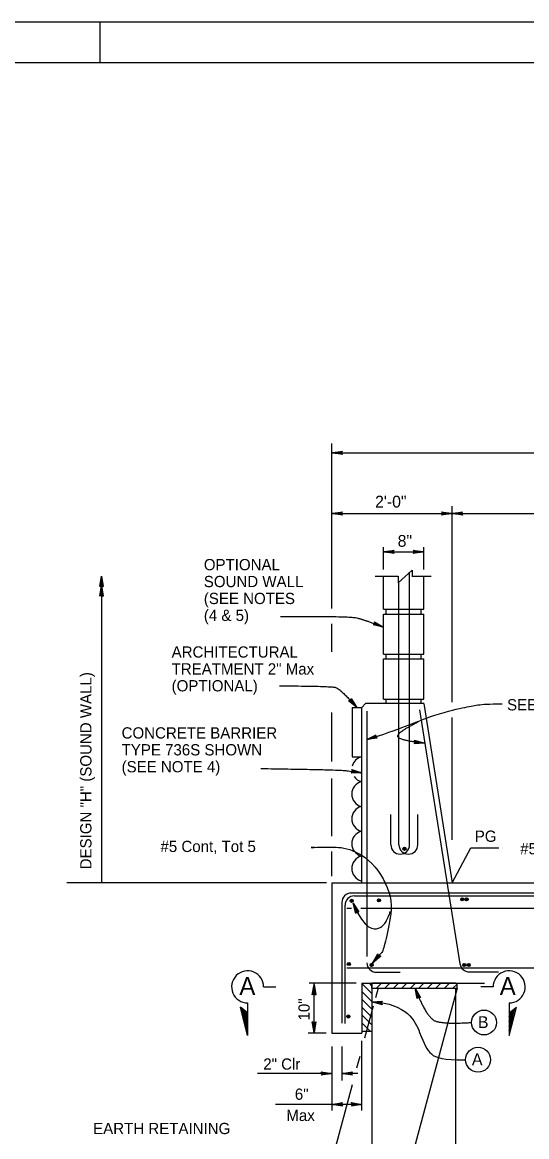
# Model space of a CAD drawing. Extents: x 0 to 68, y 0 to 44.
# Drawn here: x 40.07 to 52.65, y 16.2 to 44 of the extents above; entities that cross this region are included whole.
import ezdxf

# ---------------------------------------------------------------- set-up
doc = ezdxf.new("R2010")
doc.units = 0
for name, color, linetype in [('10 Sheet Format', 7, 'Continuous'), ('12 Coord Grid', 7, 'Continuous'), ('14 Ramp Anno', 7, 'Continuous'), ('210 Border', 7, 'Continuous'), ('212 Leaders and Dim Lines', 7, 'Continuous'), ('213 Rebar', 7, 'Continuous'), ('214 Text and Titles', 7, 'Continuous'), ('217 Rebar', 7, 'Continuous'), ('240 Concrete', 7, 'Continuous'), ('251 Masonry', 7, 'Continuous'), ('258 Not Assigned', 7, 'Continuous'), ('40 New Utility', 7, 'Continuous'), ('56 Stage 3 Anno', 7, 'Continuous')]:
    doc.layers.add(name, color=color, linetype=linetype)

msp = doc.modelspace()

# ---------------------------------------------------------------- linework, layer by layer
at = {"layer": '10 Sheet Format'}
msp.add_lwpolyline([(0, 0), (68, 0), (68, 44), (0, 44)], close=True, dxfattribs=at)
at = {"layer": '12 Coord Grid'}
msp.add_open_spline([(48.662, 26.104), (49.492, 26.367), (50.295, 26.729), (51.146, 26.917), (51.403, 26.973), (51.702, 26.999), (52.041, 26.993)], degree=3, dxfattribs=at)
at = {"layer": '14 Ramp Anno'}
for p, q in [((46.091, 19.935), (46.395, 19.935)), ((51.816, 19.935), (51.512, 19.935)), ((45.687, 19.535), (45.687, 19.535)), ((45.691, 19.535), (45.691, 18.724)), ((52.216, 19.535), (52.216, 18.724)), ((52.22, 19.535), (52.22, 19.535)), ((45.691, 18.724), (45.511, 19.432)), ((45.691, 19.286), (45.511, 19.432)), ((45.691, 18.841), (45.548, 19.402)), ((45.691, 18.957), (45.585, 19.371)), ((45.691, 19.073), (45.623, 19.341)), ((45.691, 19.19), (45.66, 19.311)), ((52.216, 18.724), (52.397, 19.432)), ((52.216, 19.286), (52.397, 19.432)), ((52.216, 18.841), (52.359, 19.402)), ((52.216, 18.957), (52.322, 19.371)), ((52.216, 19.073), (52.285, 19.341)), ((52.216, 19.19), (52.247, 19.311))]:
    msp.add_line(p, q, dxfattribs=at)
for centre, start, end in [((45.691, 19.935), 359.9995, 270), ((52.216, 19.935), 270, 180.0005)]:
    msp.add_arc(centre, 0.4, start, end, dxfattribs=at)
at = {"layer": '210 Border'}
for p, q in [((42, 44), (42, 43)), ((2, 43), (67, 43))]:
    msp.add_line(p, q, dxfattribs=at)
at = {"layer": '212 Leaders and Dim Lines'}
for p, q in [((47.791, 29.378), (47.791, 33.489)), ((47.791, 33.258), (48.054, 33.302)), ((47.791, 33.258), (48.047, 33.291)), ((48.04, 33.28), (47.791, 33.258)), ((48.033, 33.269), (47.791, 33.258)), ((47.791, 33.258), (61.291, 33.258)), ((48.027, 33.258), (47.791, 33.258)), ((48.054, 33.214), (47.791, 33.258)), ((47.791, 33.258), (48.04, 33.236)), ((48.047, 33.225), (47.791, 33.258)), ((47.791, 33.258), (48.033, 33.247)), ((48.027, 33.258), (48.04, 33.28)), ((48.04, 33.236), (48.027, 33.258)), ((48.04, 33.28), (48.054, 33.302)), ((48.04, 33.236), (48.054, 33.214)), ((47.791, 31.745), (48.054, 31.789)), ((47.791, 31.745), (48.047, 31.778)), ((48.04, 31.767), (47.791, 31.745)), ((48.033, 31.756), (47.791, 31.745)), ((47.791, 31.745), (50.791, 31.745)), ((48.027, 31.745), (47.791, 31.745)), ((48.054, 31.701), (47.791, 31.745)), ((47.791, 31.745), (48.04, 31.723)), ((48.047, 31.712), (47.791, 31.745)), ((47.791, 31.745), (48.033, 31.734)), ((48.027, 31.745), (48.04, 31.767)), ((48.04, 31.723), (48.027, 31.745)), ((48.04, 31.767), (48.054, 31.789)), ((48.04, 31.723), (48.054, 31.701)), ((50.542, 31.767), (50.529, 31.789)), ((50.529, 31.789), (50.791, 31.745)), ((50.791, 31.745), (50.529, 31.701)), ((50.542, 31.723), (50.529, 31.701)), ((50.535, 31.778), (50.791, 31.745)), ((50.791, 31.745), (50.535, 31.712)), ((50.791, 31.745), (50.542, 31.767)), ((50.542, 31.767), (50.556, 31.745)), ((50.542, 31.723), (50.791, 31.745)), ((50.556, 31.745), (50.542, 31.723)), ((50.791, 31.745), (50.549, 31.756)), ((50.549, 31.734), (50.791, 31.745)), ((50.556, 31.745), (50.791, 31.745)), ((50.791, 27.037), (50.791, 31.931)), ((50.791, 31.745), (51.054, 31.789)), ((50.791, 31.745), (51.047, 31.778)), ((51.04, 31.767), (50.791, 31.745)), ((51.033, 31.756), (50.791, 31.745)), ((50.791, 31.745), (61.291, 31.745)), ((51.027, 31.745), (50.791, 31.745)), ((51.054, 31.701), (50.791, 31.745)), ((50.791, 31.745), (51.04, 31.723)), ((51.047, 31.712), (50.791, 31.745)), ((50.791, 31.745), (51.033, 31.734)), ((51.027, 31.745), (51.04, 31.767)), ((51.04, 31.723), (51.027, 31.745)), ((51.04, 31.767), (51.054, 31.789)), ((51.04, 31.723), (51.054, 31.701)), ((49.084, 30.347), (49.084, 30.903)), ((50.084, 30.347), (50.084, 30.903)), ((49.084, 30.788), (49.347, 30.831)), ((49.084, 30.788), (49.34, 30.821)), ((49.333, 30.81), (49.084, 30.788)), ((49.326, 30.799), (49.084, 30.788)), ((49.084, 30.788), (50.084, 30.788)), ((49.32, 30.788), (49.084, 30.788)), ((49.347, 30.744), (49.084, 30.788)), ((49.084, 30.788), (49.333, 30.766)), ((49.34, 30.755), (49.084, 30.788)), ((49.084, 30.788), (49.326, 30.777)), ((49.32, 30.788), (49.333, 30.81)), ((49.333, 30.766), (49.32, 30.788)), ((49.333, 30.81), (49.347, 30.831)), ((49.333, 30.766), (49.347, 30.744)), ((49.835, 30.81), (49.822, 30.831)), ((49.822, 30.831), (50.084, 30.788)), ((50.084, 30.788), (49.822, 30.744)), ((49.835, 30.766), (49.822, 30.744)), ((49.829, 30.82), (50.084, 30.788)), ((50.084, 30.788), (49.829, 30.755)), ((50.084, 30.788), (49.835, 30.81)), ((49.835, 30.81), (49.849, 30.788)), ((49.835, 30.766), (50.084, 30.788)), ((49.849, 30.788), (49.835, 30.766)), ((50.084, 30.788), (49.842, 30.799)), ((49.842, 30.777), (50.084, 30.788)), ((49.849, 30.788), (50.084, 30.788)), ((42, 29.922), (42.044, 30.185)), ((42.011, 29.929), (42.044, 30.185)), ((42.044, 30.185), (42.022, 29.936)), ((42.044, 30.185), (42.033, 29.943)), ((42.044, 30.185), (42.044, 22.528)), ((42.044, 29.949), (42.044, 30.185)), ((42.044, 30.185), (42.088, 29.922)), ((42.066, 29.936), (42.044, 30.185)), ((42.055, 29.943), (42.044, 30.185)), ((42.044, 30.185), (42.077, 29.929)), ((42, 29.682), (42.044, 29.945)), ((42.022, 29.936), (42, 29.922)), ((42.011, 29.689), (42.044, 29.945)), ((42.022, 29.936), (42.044, 29.949)), ((42.044, 29.945), (42.022, 29.696)), ((42.044, 29.945), (42.033, 29.702)), ((42.044, 29.949), (42.066, 29.936)), ((42.044, 29.709), (42.044, 29.945)), ((42.044, 29.945), (42.088, 29.682)), ((42.066, 29.696), (42.044, 29.945)), ((42.055, 29.702), (42.044, 29.945)), ((42.044, 29.945), (42.077, 29.689)), ((42.066, 29.936), (42.088, 29.922)), ((42.022, 29.696), (42, 29.682)), ((42.022, 29.696), (42.044, 29.709)), ((42.044, 29.709), (42.066, 29.696)), ((42.066, 29.696), (42.088, 29.682)), ((47.791, 28.296), (47.791, 28.995)), ((48.845, 28.979), (48.825, 28.964)), ((49.084, 28.906), (48.825, 28.964)), ((49.084, 28.906), (48.835, 28.972)), ((48.866, 28.994), (48.845, 28.979)), ((48.845, 28.979), (49.084, 28.906)), ((48.856, 28.987), (49.084, 28.906)), ((48.862, 29.02), (48.858, 29.045)), ((48.858, 29.045), (49.084, 28.906)), ((48.86, 29.032), (49.084, 28.906)), ((49.084, 28.906), (48.862, 29.02)), ((48.862, 29.02), (48.866, 28.994)), ((49.084, 28.906), (48.864, 29.007)), ((48.866, 28.994), (49.084, 28.906)), ((48.231, 27.078), (48.206, 27.073)), ((48.416, 26.909), (48.206, 27.073)), ((48.416, 26.909), (48.218, 27.076)), ((48.256, 27.083), (48.231, 27.078)), ((48.231, 27.078), (48.416, 26.909)), ((48.244, 27.081), (48.416, 26.909)), ((48.263, 27.108), (48.256, 27.083)), ((48.256, 27.083), (48.416, 26.909)), ((48.416, 26.909), (48.26, 27.095)), ((48.263, 27.108), (48.27, 27.132)), ((48.416, 26.909), (48.263, 27.108)), ((48.267, 27.12), (48.416, 26.909)), ((48.27, 27.132), (48.416, 26.909)), ((47.791, 25.556), (47.791, 26.784)), ((50.791, 23.606), (50.791, 26.652)), ((48.662, 26.104), (48.899, 26.225)), ((48.662, 26.104), (48.896, 26.212)), ((48.893, 26.2), (48.662, 26.104)), ((48.889, 26.187), (48.662, 26.104)), ((48.886, 26.175), (48.662, 26.104)), ((48.662, 26.104), (48.896, 26.167)), ((48.662, 26.104), (48.906, 26.158)), ((48.916, 26.15), (48.662, 26.104)), ((48.925, 26.141), (48.662, 26.104)), ((48.886, 26.175), (48.893, 26.2)), ((48.906, 26.158), (48.886, 26.175)), ((48.893, 26.2), (48.899, 26.225)), ((48.906, 26.158), (48.925, 26.141)), ((49.857, 26.02), (49.842, 25.999)), ((50.107, 26.019), (49.842, 25.999)), ((50.107, 26.019), (49.849, 26.01)), ((49.861, 26.064), (49.85, 26.087)), ((49.85, 26.087), (50.107, 26.019)), ((49.855, 26.075), (50.107, 26.019)), ((49.872, 26.041), (49.857, 26.02)), ((49.857, 26.02), (50.107, 26.019)), ((50.107, 26.019), (49.861, 26.064)), ((49.861, 26.064), (49.872, 26.041)), ((49.865, 26.03), (50.107, 26.019)), ((50.107, 26.019), (49.867, 26.052)), ((49.872, 26.041), (50.107, 26.019)), ((48.298, 25.333), (48.288, 25.357)), ((48.288, 25.357), (48.541, 25.274)), ((48.308, 25.309), (48.292, 25.289)), ((48.293, 25.345), (48.541, 25.274)), ((48.541, 25.274), (48.298, 25.333)), ((48.298, 25.333), (48.308, 25.309)), ((48.541, 25.274), (48.303, 25.321)), ((48.308, 25.309), (48.541, 25.274)), ((47.791, 23.694), (47.791, 25.131)), ((48.292, 25.289), (48.275, 25.27)), ((48.541, 25.274), (48.275, 25.27)), ((48.541, 25.274), (48.283, 25.28)), ((48.292, 25.289), (48.541, 25.274)), ((48.3, 25.299), (48.541, 25.274)), ((50.791, 22.528), (51.26, 23.407)), ((51.26, 23.407), (51.958, 23.407)), ((47.791, 22.699), (47.791, 23.309)), ((47.658, 22.528), (41.182, 22.528)), ((48.417, 21.812), (48.323, 22.028)), ((48.388, 21.77), (48.323, 22.028)), ((48.323, 22.028), (48.468, 21.805)), ((48.443, 21.808), (48.323, 22.028)), ((48.323, 22.028), (48.402, 21.791)), ((48.395, 21.78), (48.323, 22.028)), ((48.323, 22.028), (48.41, 21.801)), ((48.43, 21.81), (48.323, 22.028)), ((48.323, 22.028), (48.455, 21.807)), ((48.402, 21.791), (48.388, 21.77)), ((48.402, 21.791), (48.417, 21.812)), ((48.417, 21.812), (48.443, 21.808)), ((48.443, 21.808), (48.468, 21.805)), ((48.81, 20.528), (48.943, 20.759)), ((48.81, 20.528), (48.947, 20.747)), ((48.951, 20.734), (48.81, 20.528)), ((48.955, 20.722), (48.81, 20.528)), ((48.959, 20.71), (48.81, 20.528)), ((48.81, 20.528), (48.972, 20.708)), ((48.81, 20.528), (48.985, 20.707)), ((48.998, 20.705), (48.81, 20.528)), ((49.01, 20.703), (48.81, 20.528)), ((48.951, 20.734), (48.943, 20.759)), ((48.959, 20.71), (48.951, 20.734)), ((48.985, 20.707), (48.959, 20.71)), ((48.985, 20.707), (49.01, 20.703)), ((48.401, 20.028), (47.225, 20.028)), ((47.347, 18.778), (47.347, 20.028)), ((48.791, 19.903), (48.791, 20.028)), ((47.303, 19.734), (47.347, 19.997)), ((47.325, 19.748), (47.303, 19.734)), ((47.314, 19.741), (47.347, 19.997)), ((47.347, 19.997), (47.325, 19.748)), ((47.325, 19.748), (47.347, 19.761)), ((47.347, 19.997), (47.336, 19.755)), ((47.347, 19.761), (47.347, 19.997)), ((47.347, 19.997), (47.391, 19.734)), ((47.369, 19.748), (47.347, 19.997)), ((47.358, 19.755), (47.347, 19.997)), ((47.347, 19.997), (47.38, 19.741)), ((47.347, 19.761), (47.369, 19.748)), ((47.369, 19.748), (47.391, 19.734)), ((49.952, 19.682), (49.869, 19.903)), ((49.92, 19.642), (49.869, 19.903)), ((49.869, 19.903), (50.002, 19.673)), ((49.977, 19.677), (49.869, 19.903)), ((49.869, 19.903), (49.936, 19.662)), ((49.928, 19.652), (49.869, 19.903)), ((49.869, 19.903), (49.944, 19.672)), ((49.965, 19.68), (49.869, 19.903)), ((49.869, 19.903), (49.99, 19.675)), ((48.791, 19.566), (49.057, 19.578)), ((48.791, 19.566), (49.049, 19.567)), ((49.025, 19.537), (48.791, 19.566)), ((49.046, 19.491), (48.791, 19.566)), ((49.041, 19.557), (48.791, 19.566)), ((48.791, 19.566), (49.036, 19.514)), ((49.041, 19.502), (48.791, 19.566)), ((48.791, 19.566), (49.03, 19.526)), ((49.033, 19.547), (48.791, 19.566)), ((49.025, 19.537), (49.041, 19.557)), ((49.036, 19.514), (49.025, 19.537)), ((49.036, 19.514), (49.046, 19.491)), ((49.041, 19.557), (49.057, 19.578)), ((49.936, 19.662), (49.92, 19.642)), ((49.936, 19.662), (49.952, 19.682)), ((49.952, 19.682), (49.977, 19.677)), ((49.977, 19.677), (50.002, 19.673)), ((47.325, 19.049), (47.303, 19.062)), ((47.347, 18.8), (47.303, 19.062)), ((47.347, 18.8), (47.314, 19.056)), ((47.325, 19.049), (47.347, 18.8)), ((47.347, 19.035), (47.325, 19.049)), ((47.336, 19.042), (47.347, 18.8)), ((47.391, 19.062), (47.347, 18.8)), ((47.38, 19.056), (47.347, 18.8)), ((47.347, 18.8), (47.369, 19.049)), ((47.369, 19.049), (47.347, 19.035)), ((47.347, 18.8), (47.358, 19.042)), ((47.347, 19.035), (47.347, 18.8)), ((47.369, 19.049), (47.391, 19.062)), ((47.647, 18.778), (47.201, 18.778)), ((47.647, 18.778), (47.218, 18.778)), ((47.791, 18.445), (47.791, 16.855)), ((48.041, 18.445), (48.041, 17.603)), ((48.541, 16.855), (48.541, 18.589)), ((47.542, 17.795), (47.529, 17.817)), ((47.529, 17.817), (47.791, 17.773)), ((47.535, 17.806), (47.791, 17.773)), ((47.791, 17.773), (47.542, 17.795)), ((47.542, 17.795), (47.556, 17.773)), ((48.041, 17.773), (48.304, 17.817)), ((48.041, 17.773), (48.297, 17.806)), ((48.29, 17.795), (48.041, 17.773)), ((48.277, 17.773), (48.29, 17.795)), ((48.29, 17.795), (48.304, 17.817)), ((47.791, 17.773), (45.938, 17.773)), ((47.791, 17.773), (47.529, 17.729)), ((47.542, 17.751), (47.529, 17.729)), ((47.791, 17.773), (47.535, 17.74)), ((47.542, 17.751), (47.791, 17.773)), ((47.556, 17.773), (47.542, 17.751)), ((47.791, 17.773), (47.549, 17.784)), ((47.549, 17.762), (47.791, 17.773)), ((47.556, 17.773), (47.791, 17.773)), ((48.284, 17.784), (48.041, 17.773)), ((48.441, 17.773), (48.041, 17.773)), ((48.277, 17.773), (48.041, 17.773)), ((48.304, 17.729), (48.041, 17.773)), ((48.041, 17.773), (48.29, 17.751)), ((48.297, 17.74), (48.041, 17.773)), ((48.041, 17.773), (48.284, 17.762)), ((48.29, 17.751), (48.277, 17.773)), ((48.29, 17.751), (48.304, 17.729)), ((47.791, 17.004), (46.388, 17.004)), ((47.791, 17.004), (48.054, 17.047)), ((47.791, 17.004), (48.047, 17.036)), ((48.04, 17.025), (47.791, 17.004)), ((48.033, 17.014), (47.791, 17.004)), ((48.027, 17.004), (47.791, 17.004)), ((48.054, 16.96), (47.791, 17.004)), ((47.791, 17.004), (48.04, 16.982)), ((48.047, 16.971), (47.791, 17.004)), ((47.791, 17.004), (48.033, 16.993)), ((48.541, 17.004), (47.791, 17.004)), ((48.027, 17.004), (48.04, 17.025)), ((48.04, 16.982), (48.027, 17.004)), ((48.04, 17.025), (48.054, 17.047)), ((48.04, 16.982), (48.054, 16.96)), ((48.292, 17.025), (48.279, 17.047)), ((48.279, 17.047), (48.541, 17.004)), ((48.541, 17.004), (48.279, 16.96)), ((48.292, 16.982), (48.279, 16.96)), ((48.285, 17.036), (48.541, 17.004)), ((48.541, 17.004), (48.285, 16.971)), ((48.541, 17.004), (48.292, 17.025)), ((48.292, 17.025), (48.306, 17.004)), ((48.292, 16.982), (48.541, 17.004)), ((48.306, 17.004), (48.292, 16.982)), ((48.541, 17.004), (48.299, 17.014)), ((48.299, 16.993), (48.541, 17.004)), ((48.306, 17.004), (48.541, 17.004))]:
    msp.add_line(p, q, dxfattribs=at)
for points, degree in [([(46.515, 29.177), (48.165, 29.184), (48.575, 29.113), (49.084, 28.906)], 2), ([(46.488, 27.444), (47.81, 27.444), (48.007, 27.355), (48.416, 26.909)], 2), ([(50.107, 26.019), (49.452, 26.079), (49.428, 26.292), (49.947, 26.548)], 2), ([(46.019, 25.383), (47.953, 25.354), (48.281, 25.313), (48.541, 25.274)], 2), ([(47.365, 23.413), (47.229, 23.412), (47.323, 23.415), (47.647, 23.423), (48.132, 23.434), (48.806, 23.122), (49.366, 22.169), (49.188, 21.335), (49.064, 20.782), (49.029, 20.793), (48.81, 20.528)], 3), ([(48.331, 22), (48.618, 21.344), (49.037, 21.365), (49.172, 21.615), (49.225, 21.742), (49.236, 21.767), (49.242, 21.791), (49.243, 21.815)], 3), ([(49.869, 19.903), (50.157, 19.139), (50.646, 19.007), (51.27, 19.047)], 2), ([(48.791, 19.567), (49.687, 19.512), (50.043, 18.658), (50.213, 18.213), (50.574, 18.111), (51.105, 18.116)], 3)]:
    msp.add_open_spline(points, degree=degree, dxfattribs=at)
at = {"layer": '213 Rebar'}
for centre, radius in [((49.605, 23.381), 0.0392), ((49.605, 23.381), 0.0292), ((49.605, 23.381), 0.0146), ((48.286, 22.083), 0.0392), ((48.286, 22.083), 0.0292), ((48.286, 22.083), 0.0146), ((48.967, 22.094), 0.0392), ((48.967, 22.094), 0.0292), ((48.967, 22.094), 0.0146), ((51.045, 22.118), 0.0392), ((51.045, 22.118), 0.0292), ((51.045, 22.118), 0.0146), ((51.155, 22.118), 0.0392), ((51.155, 22.118), 0.0292), ((51.155, 22.118), 0.0146), ((48.216, 20.506), 0.0392), ((48.216, 20.506), 0.0292), ((48.216, 20.506), 0.0146), ((48.784, 20.48), 0.0392), ((48.784, 20.48), 0.0292), ((48.784, 20.48), 0.0146), ((51.095, 20.481), 0.0392), ((51.095, 20.481), 0.0292), ((51.095, 20.481), 0.0146), ((51.206, 20.481), 0.0392), ((51.206, 20.481), 0.0292), ((51.206, 20.481), 0.0146), ((48.201, 19.197), 0.0392), ((48.201, 19.197), 0.0292), ((48.201, 19.197), 0.0146)]:
    msp.add_circle(centre, radius, dxfattribs=at)
at = {"layer": '214 Text and Titles'}
for p, q in [((48.791, 20.004), (48.815, 20.028)), ((48.902, 19.903), (49.027, 20.028)), ((49.115, 19.903), (49.239, 20.028)), ((49.327, 19.903), (49.452, 20.028)), ((49.539, 19.903), (49.664, 20.028)), ((49.751, 19.903), (49.876, 20.028)), ((49.963, 19.903), (50.088, 20.028)), ((50.175, 19.903), (50.3, 20.028)), ((50.387, 19.903), (50.512, 20.028)), ((50.599, 19.903), (50.724, 20.028)), ((48.791, 19.903), (48.791, 14.324)), ((48.791, 19.903), (50.916, 19.903)), ((48.944, 19.903), (48.879, 19.659)), ((50.916, 19.903), (49.413, 14.294)), ((50.812, 19.903), (50.916, 20.007)), ((50.875, 19.903), (50.875, 14.223)), ((48.824, 19.455), (48.61, 18.655)), ((48.486, 18.195), (48.41, 17.909)), ((48.298, 17.492), (47.441, 14.294))]:
    msp.add_line(p, q, dxfattribs=at)
for centre in [(51.588, 19.047), (51.439, 18.119)]:
    msp.add_circle(centre, 0.311, dxfattribs=at)
at = {"layer": '217 Rebar'}
for p, q in [((49.467, 23.48), (49.467, 30.03)), ((49.732, 23.48), (49.732, 30.279)), ((48.666, 26.811), (48.666, 20.693)), ((49.975, 26.846), (50.987, 20.508)), ((49.266, 23.489), (49.266, 24.239)), ((49.933, 23.489), (49.933, 24.239)), ((48.273, 22.278), (56.291, 22.278)), ((48.041, 22.043), (48.041, 19.028)), ((48.12, 21.972), (48.12, 19.022)), ((48.355, 22.206), (57.791, 22.206)), ((48.167, 21.903), (48.284, 21.903)), ((48.516, 21.903), (55.279, 21.903)), ((61.01, 20.403), (48.168, 20.403)), ((48.901, 20.299), (49.5, 20.299)), ((51.22, 20.31), (51.946, 20.31))]:
    msp.add_line(p, q, dxfattribs=at)
for centre, start, end in [((49.497, 23.481), 180, 0), ((49.701, 23.481), 180, 0), ((48.276, 22.043), 90, 180), ((48.355, 21.972), 90, 180), ((48.901, 20.534), 180, 270), ((51.219, 20.545), 189.0748, 270)]:
    msp.add_arc(centre, 0.234, start, end, dxfattribs=at)
at = {"layer": '240 Concrete'}
for p, q in [((48.298, 26.909), (48.298, 25.675)), ((48.298, 26.909), (48.548, 26.909)), ((48.298, 25.675), (48.548, 25.675)), ((47.791, 22.528), (47.791, 18.778)), ((47.791, 22.528), (55.797, 22.528)), ((48.541, 20.028), (48.541, 18.778)), ((48.541, 20.028), (51.598, 20.028)), ((47.791, 18.778), (48.541, 18.778))]:
    msp.add_line(p, q, dxfattribs=at)
for centre, start, end in [((48.613, 25.366), 106.2602, 165.7601), ((48.613, 24.746), 106.2602, 253.7398), ((48.613, 25.366), 214.4538, 253.7398), ((48.613, 24.127), 106.2602, 253.7398), ((48.613, 23.508), 106.2602, 253.7398), ((48.613, 22.889), 106.2602, 253.7398)]:
    msp.add_arc(centre, 0.323, start, end, dxfattribs=at)
at = {"layer": '251 Masonry'}
for p, q in [((49.443, 30.016), (49.793, 30.334)), ((49.793, 30.334), (49.793, 30.185)), ((48.876, 30.185), (49.443, 30.185)), ((49.084, 29.357), (49.084, 30.185)), ((49.443, 30.185), (49.443, 30.016)), ((49.784, 30.185), (50.272, 30.185)), ((50.084, 29.357), (50.084, 30.185)), ((49.084, 29.357), (50.084, 29.357)), ((49.084, 28.237), (49.084, 29.237)), ((49.084, 29.237), (50.084, 29.237)), ((49.144, 29.237), (49.144, 29.357)), ((50.024, 29.237), (50.024, 29.357)), ((50.084, 28.237), (50.084, 29.237)), ((49.084, 28.237), (50.084, 28.237)), ((49.084, 28.117), (50.084, 28.117)), ((49.084, 27.117), (49.084, 28.117)), ((49.144, 28.117), (49.144, 28.237)), ((50.024, 28.117), (50.024, 28.237)), ((50.084, 27.117), (50.084, 28.117)), ((49.084, 27.117), (50.084, 27.117)), ((49.144, 27.002), (49.144, 27.117)), ((50.024, 27.002), (50.024, 27.117))]:
    msp.add_line(p, q, dxfattribs=at)
at = {"layer": '258 Not Assigned'}
for p, q in [((48.791, 19.769), (48.541, 20.019)), ((48.791, 19.965), (48.728, 20.028)), ((50.875, 20.028), (48.791, 20.028)), ((48.791, 20.028), (48.791, 19.75)), ((50.917, 19.905), (50.917, 20.03)), ((48.791, 19.572), (48.541, 19.822)), ((48.791, 19.376), (48.541, 19.626)), ((48.791, 19.179), (48.541, 19.429)), ((48.791, 18.986), (48.541, 19.236)), ((48.747, 18.833), (48.541, 19.039)), ((48.55, 18.833), (48.541, 18.843)), ((48.541, 18.833), (48.791, 18.833))]:
    msp.add_line(p, q, dxfattribs=at)
at = {"layer": '40 New Utility'}
for p, q in [((48.635, 27.003), (48.541, 26.909)), ((50.083, 27.003), (48.635, 27.003)), ((50.083, 27.003), (50.791, 22.528)), ((48.541, 22.528), (48.541, 26.909))]:
    msp.add_line(p, q, dxfattribs=at)

# ---------------------------------------------------------------- texts
at = {"layer": '214 Text and Titles'}
for s, height, p in [('2\'-0" ', 0.2946, (48.871, 31.894)), ('8" ', 0.2946, (49.434, 30.914)), ('OPTIONAL', 0.2808, (44.598, 30.329)), ('SOUND WALL', 0.2808, (44.598, 29.908)), ('(SEE NOTES', 0.2808, (44.598, 29.486)), ('(4 & 5)', 0.2808, (44.598, 29.065)), ('ARCHITECTURAL', 0.2808, (43.795, 28.15)), ('TREATMENT 2" Max', 0.2808, (43.795, 27.728)), ('(OPTIONAL)', 0.2808, (43.795, 27.307)), ('SEE NOTE 2', 0.2808, (52.163, 26.833)), ('CONCRETE BARRIER', 0.2808, (42.547, 26.131)), ('TYPE 736S SHOWN', 0.2808, (42.547, 25.71)), ('(SEE NOTE 4)', 0.2808, (42.547, 25.288)), ('PG', 0.2808, (51.358, 23.554)), ('#5 Cont, Tot 5', 0.2808, (43.517, 23.3)), ('#5     @ 12', 0.2808, (52.491, 23.243)), ('A', 0.448, (45.484, 19.732)), ('A', 0.448, (51.98, 19.732)), ('B', 0.295, (51.437, 18.909)), ('2" Clr', 0.2808, (46.081, 17.87)), ('A', 0.295, (51.287, 17.981)), ('6"', 0.2808, (46.869, 17.118)), ('Max', 0.2808, (46.657, 16.589)), ('EARTH RETAINING', 0.2808, (41.837, 16.262))]:
    msp.add_text(s, height=height, dxfattribs=at).set_placement(p)
msp.add_text('DESIGN "H" (SOUND WALL)', height=0.2808, rotation=90, dxfattribs=at).set_placement((41.795, 22.868))
at = {"layer": '56 Stage 3 Anno'}
msp.add_text('10"', height=0.28, rotation=90, dxfattribs=at).set_placement((47.238, 19.098))

doc.saveas('drawing.dxf')
